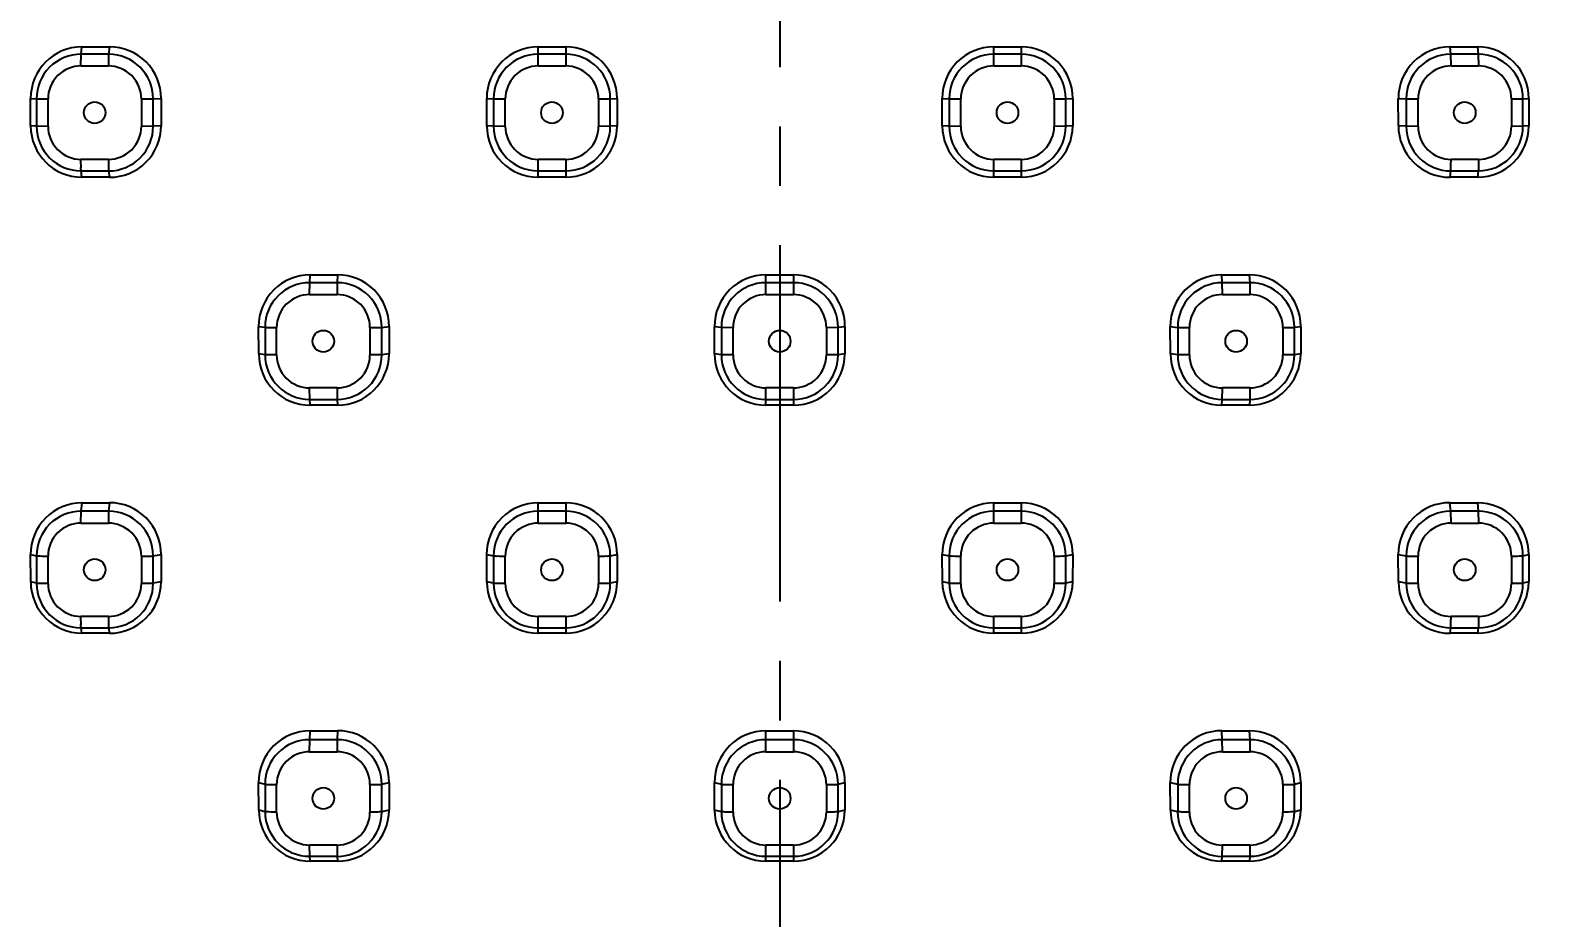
# Model space of a CAD drawing. Header units: inches. Extents: x -176 to 245, y -250 to 344.
# Drawn here: x -92.92 to -54.02, y -16.92 to 5.67 of the extents above; entities that cross this region are included whole.
import ezdxf

# ---------------------------------------------------------------- set-up
doc = ezdxf.new("R2010")
doc.units = ezdxf.units.IN
doc.header["$LTSCALE"] = 2.42
doc.header["$MEASUREMENT"] = 0
doc.header["$PDMODE"] = 3
doc.header["$PDSIZE"] = 0.3125
doc.linetypes.add('CENTER2', pattern=[1.125, 0.75, -0.125, 0.125, -0.125])
doc.layers.get('0').update_dxf_attribs({"linetype": 'CONTINUOUS'})
doc.layers.get('Defpoints').update_dxf_attribs({"linetype": 'CONTINUOUS'})
doc.layers.add('CENTER', color=1, linetype='CENTER2')
doc.layers.add('DIM', color=3, linetype='CONTINUOUS', lineweight=18)
doc.styles.get("Standard").update_dxf_attribs({"font": 'arial.ttf', "width": 0.8})
doc.dimstyles.new('ISO-25', dxfattribs={"dimtxt": 5, "dimasz": 2.5, "dimexe": 1.25, "dimexo": 0.625, "dimgap": 2, "dimtad": 1, "dimtih": 1, "dimtoh": 1, "dimdec": 1, "dimdsep": 46, "dimtxsty": 'Standard', "dimcen": 0, "dimclrd": 3, "dimclre": 3, "dimclrt": 4, "dimadec": 0, "dimazin": 0, "dimtfac": 1, "dimtdec": 1, "dimtmove": 0, "dimatfit": 3, "dimfxl": 1, "dimarcsym": 0})

# ---------------------------------------------------------------- blocks, each defined once
blk = doc.blocks.new('*D2')
at = {"layer": 'Defpoints', "color": 0, "transparency": 16777216}
for p in [(-33.347, 99.104), (-73.847, -177.433), (13.761, -177.433)]:
    blk.add_point(p, dxfattribs=at)
at = {"layer": 'DIM', "color": 3, "lineweight": -2, "transparency": 16777216}
for p, q in [((-32.722, 99.104), (15.011, 99.104)), ((13.761, 94.104), (13.761, -34.611)), ((13.761, -172.433), (13.761, -43.717)), ((-73.222, -177.433), (15.011, -177.433))]:
    blk.add_line(p, q, dxfattribs=at)
at = {"layer": 'DIM', "color": 3, "transparency": 16777216}
for points in [[(12.928, 94.104), (14.595, 94.104), (13.761, 99.104)], [(12.928, -172.433), (14.595, -172.433), (13.761, -177.433)]]:
    blk.add_solid(points, dxfattribs=at)
at = {"layer": 'DIM', "color": 4, "transparency": 16777216, "insert": (13.761, -39.164), "char_height": 5, "attachment_point": 5}
blk.add_mtext('276.5', dxfattribs=at)

msp = doc.modelspace()

# ---------------------------------------------------------------- linework, layer by layer
at = {"color": 7, "linetype": 'Continuous'}
for p, q in [((-91.64, 4.771), (-91.636, 5.071)), ((-91.636, 5.071), (-91.614, 5.257)), ((-90.936, 5.071), (-91.636, 5.071)), ((-91.614, 5.257), (-90.914, 5.259)), ((-90.936, 5.071), (-90.941, 4.771)), ((-90.914, 5.259), (-90.936, 5.071)), ((-79.997, 4.771), (-79.997, 5.258)), ((-79.997, 5.258), (-79.297, 5.258)), ((-79.297, 5.071), (-79.997, 5.071)), ((-79.297, 5.258), (-79.297, 4.771)), ((-68.397, 4.771), (-68.397, 5.258)), ((-68.397, 5.258), (-67.697, 5.258)), ((-67.697, 5.071), (-68.397, 5.071)), ((-67.697, 5.258), (-67.697, 4.771)), ((-56.757, 5.071), (-56.779, 5.259)), ((-56.779, 5.259), (-56.08, 5.257)), ((-56.058, 5.071), (-56.757, 5.071)), ((-56.753, 4.771), (-56.757, 5.071)), ((-56.08, 5.257), (-56.058, 5.071)), ((-56.058, 5.071), (-56.053, 4.771)), ((-91.64, 4.771), (-90.941, 4.771)), ((-79.997, 4.771), (-79.297, 4.771)), ((-68.397, 4.771), (-67.697, 4.771)), ((-56.753, 4.771), (-56.053, 4.771)), ((-92.921, 3.246), (-92.921, 3.945)), ((-92.921, 3.945), (-92.772, 3.935)), ((-92.772, 3.935), (-92.772, 3.235)), ((-92.772, 3.935), (-92.479, 3.932)), ((-92.479, 3.233), (-92.479, 3.932)), ((-90.102, 3.932), (-89.8, 3.934)), ((-90.102, 3.932), (-90.102, 3.232)), ((-89.8, 3.934), (-89.599, 3.945)), ((-89.8, 3.235), (-89.8, 3.934)), ((-89.599, 3.945), (-89.6, 3.246)), ((-81.307, 3.246), (-81.308, 3.945)), ((-81.308, 3.945), (-81.133, 3.934)), ((-81.133, 3.934), (-81.133, 3.235)), ((-81.133, 3.934), (-80.836, 3.932)), ((-80.836, 3.233), (-80.836, 3.932)), ((-78.458, 3.932), (-78.161, 3.934)), ((-78.458, 3.932), (-78.458, 3.233)), ((-78.161, 3.934), (-77.986, 3.945)), ((-78.161, 3.235), (-78.161, 3.934)), ((-77.986, 3.945), (-77.987, 3.246)), ((-69.707, 3.246), (-69.708, 3.945)), ((-69.708, 3.945), (-69.533, 3.934)), ((-69.533, 3.934), (-69.533, 3.235)), ((-69.533, 3.934), (-69.236, 3.932)), ((-69.236, 3.233), (-69.236, 3.932)), ((-66.858, 3.932), (-66.561, 3.934)), ((-66.858, 3.932), (-66.858, 3.233)), ((-66.561, 3.934), (-66.386, 3.945)), ((-66.561, 3.235), (-66.561, 3.934)), ((-66.386, 3.945), (-66.387, 3.246)), ((-58.094, 3.246), (-58.095, 3.945)), ((-58.095, 3.945), (-57.894, 3.934)), ((-57.894, 3.934), (-57.894, 3.235)), ((-57.894, 3.934), (-57.592, 3.932)), ((-57.592, 3.232), (-57.592, 3.932)), ((-55.214, 3.932), (-54.922, 3.935)), ((-55.214, 3.932), (-55.214, 3.233)), ((-54.922, 3.935), (-54.772, 3.945)), ((-54.922, 3.235), (-54.922, 3.935)), ((-54.772, 3.945), (-54.773, 3.246)), ((-92.772, 3.235), (-92.921, 3.246)), ((-92.479, 3.233), (-92.772, 3.235)), ((-89.8, 3.235), (-90.102, 3.232)), ((-89.6, 3.246), (-89.8, 3.235)), ((-81.133, 3.235), (-81.307, 3.246)), ((-80.836, 3.233), (-81.133, 3.235)), ((-78.161, 3.235), (-78.458, 3.233)), ((-77.987, 3.246), (-78.161, 3.235)), ((-69.533, 3.235), (-69.707, 3.246)), ((-69.236, 3.233), (-69.533, 3.235)), ((-66.561, 3.235), (-66.858, 3.233)), ((-66.387, 3.246), (-66.561, 3.235)), ((-57.894, 3.235), (-58.094, 3.246)), ((-57.592, 3.232), (-57.894, 3.235)), ((-54.922, 3.235), (-55.214, 3.233)), ((-54.773, 3.246), (-54.922, 3.235)), ((-90.941, 2.393), (-91.64, 2.393)), ((-79.997, 1.937), (-79.997, 2.393)), ((-79.297, 2.393), (-79.997, 2.393)), ((-79.297, 2.393), (-79.297, 1.937)), ((-68.397, 1.937), (-68.397, 2.393)), ((-67.697, 2.393), (-68.397, 2.393)), ((-67.697, 2.393), (-67.697, 1.937)), ((-56.053, 2.393), (-56.753, 2.393)), ((-91.614, 1.938), (-91.636, 2.099)), ((-91.636, 2.099), (-90.936, 2.099)), ((-90.936, 2.099), (-90.915, 1.936)), ((-79.997, 2.099), (-79.297, 2.099)), ((-68.397, 2.099), (-67.697, 2.099)), ((-56.779, 1.936), (-56.757, 2.099)), ((-56.757, 2.099), (-56.058, 2.099)), ((-56.058, 2.099), (-56.079, 1.938)), ((-90.915, 1.936), (-91.614, 1.938)), ((-79.297, 1.937), (-79.997, 1.937)), ((-67.697, 1.937), (-68.397, 1.937)), ((-56.079, 1.938), (-56.779, 1.936)), ((-85.818, -1.051), (-85.816, -0.749)), ((-85.816, -0.749), (-85.805, -0.549)), ((-85.117, -0.749), (-85.816, -0.749)), ((-85.805, -0.549), (-85.105, -0.548)), ((-85.117, -0.749), (-85.119, -1.051)), ((-85.105, -0.548), (-85.117, -0.749)), ((-74.197, -1.051), (-74.197, -0.548)), ((-74.197, -0.548), (-73.497, -0.548)), ((-73.497, -0.749), (-74.197, -0.749)), ((-73.497, -0.548), (-73.497, -1.051)), ((-62.577, -0.749), (-62.588, -0.548)), ((-62.588, -0.548), (-61.889, -0.549)), ((-61.877, -0.749), (-62.577, -0.749)), ((-62.575, -1.051), (-62.577, -0.749)), ((-61.889, -0.549), (-61.877, -0.749)), ((-61.877, -0.749), (-61.875, -1.051)), ((-85.818, -1.051), (-85.119, -1.051)), ((-74.197, -1.051), (-73.497, -1.051)), ((-62.575, -1.051), (-61.875, -1.051)), ((-87.113, -2.563), (-87.115, -1.864)), ((-87.115, -1.864), (-86.952, -1.885)), ((-86.952, -1.885), (-86.952, -2.585)), ((-86.658, -2.589), (-86.658, -1.89)), ((-84.28, -1.89), (-83.98, -1.886)), ((-84.28, -1.89), (-84.28, -2.589)), ((-83.98, -1.886), (-83.792, -1.864)), ((-83.98, -2.585), (-83.98, -1.886)), ((-83.792, -1.864), (-83.794, -2.563)), ((-75.507, -2.563), (-75.508, -1.864)), ((-75.508, -1.864), (-75.333, -1.885)), ((-75.333, -1.885), (-75.333, -2.585)), ((-75.333, -1.885), (-75.036, -1.89)), ((-75.036, -2.589), (-75.036, -1.89)), ((-72.658, -1.89), (-72.361, -1.885)), ((-72.658, -1.89), (-72.658, -2.589)), ((-72.361, -1.885), (-72.185, -1.864)), ((-72.361, -2.585), (-72.361, -1.885)), ((-72.185, -1.864), (-72.187, -2.563)), ((-63.9, -2.563), (-63.902, -1.864)), ((-63.902, -1.864), (-63.713, -1.886)), ((-63.713, -1.886), (-63.713, -2.585)), ((-63.713, -1.886), (-63.414, -1.89)), ((-63.414, -2.589), (-63.414, -1.89)), ((-61.036, -1.89), (-61.036, -2.589)), ((-60.741, -1.885), (-60.579, -1.864)), ((-60.741, -2.585), (-60.741, -1.885)), ((-60.579, -1.864), (-60.58, -2.563)), ((-86.952, -2.585), (-87.113, -2.563)), ((-83.98, -2.585), (-84.28, -2.589)), ((-83.794, -2.563), (-83.98, -2.585)), ((-75.333, -2.585), (-75.507, -2.563)), ((-75.036, -2.589), (-75.333, -2.585)), ((-72.361, -2.585), (-72.658, -2.589)), ((-72.187, -2.563), (-72.361, -2.585)), ((-63.713, -2.585), (-63.9, -2.563)), ((-63.414, -2.589), (-63.713, -2.585)), ((-60.58, -2.563), (-60.741, -2.585)), ((-85.119, -3.428), (-85.818, -3.428)), ((-85.816, -3.721), (-85.818, -3.428)), ((-85.119, -3.428), (-85.117, -3.721)), ((-74.197, -3.87), (-74.197, -3.428)), ((-73.497, -3.428), (-74.197, -3.428)), ((-73.497, -3.428), (-73.497, -3.87)), ((-62.577, -3.721), (-62.575, -3.428)), ((-61.875, -3.428), (-62.575, -3.428)), ((-61.875, -3.428), (-61.877, -3.721)), ((-85.806, -3.87), (-85.816, -3.721)), ((-85.816, -3.721), (-85.117, -3.721)), ((-85.106, -3.871), (-85.806, -3.87)), ((-85.117, -3.721), (-85.106, -3.871)), ((-74.197, -3.721), (-73.497, -3.721)), ((-73.497, -3.87), (-74.197, -3.87)), ((-62.588, -3.871), (-62.577, -3.721)), ((-61.888, -3.87), (-62.588, -3.871)), ((-62.577, -3.721), (-61.877, -3.721)), ((-61.877, -3.721), (-61.888, -3.87)), ((-91.64, -6.873), (-91.636, -6.569)), ((-91.636, -6.569), (-91.613, -6.356)), ((-90.936, -6.569), (-91.636, -6.569)), ((-91.613, -6.356), (-90.914, -6.354)), ((-90.936, -6.569), (-90.941, -6.873)), ((-90.914, -6.354), (-90.936, -6.569)), ((-79.997, -6.873), (-79.997, -6.355)), ((-79.997, -6.355), (-79.297, -6.355)), ((-79.297, -6.569), (-79.997, -6.569)), ((-79.297, -6.355), (-79.297, -6.873)), ((-68.397, -6.873), (-68.397, -6.355)), ((-68.397, -6.355), (-67.697, -6.355)), ((-67.697, -6.569), (-68.397, -6.569)), ((-67.697, -6.355), (-67.697, -6.873)), ((-56.757, -6.569), (-56.78, -6.354)), ((-56.78, -6.354), (-56.08, -6.356)), ((-56.058, -6.569), (-56.757, -6.569)), ((-56.753, -6.873), (-56.757, -6.569)), ((-56.08, -6.356), (-56.058, -6.569)), ((-56.058, -6.569), (-56.053, -6.873)), ((-91.64, -6.873), (-90.941, -6.873)), ((-79.997, -6.873), (-79.297, -6.873)), ((-68.397, -6.873), (-67.697, -6.873)), ((-56.753, -6.873), (-56.053, -6.873)), ((-92.92, -8.372), (-92.922, -7.672)), ((-92.922, -7.672), (-92.772, -7.704)), ((-92.772, -7.704), (-92.772, -8.404)), ((-92.479, -8.41), (-92.479, -7.711)), ((-90.102, -7.712), (-90.102, -8.412)), ((-89.8, -7.706), (-89.598, -7.672)), ((-89.8, -8.405), (-89.8, -7.706)), ((-89.598, -7.672), (-89.601, -8.372)), ((-81.306, -8.372), (-81.309, -7.672)), ((-81.309, -7.672), (-81.133, -7.705)), ((-81.133, -7.705), (-81.133, -8.404)), ((-80.836, -8.411), (-80.836, -7.712)), ((-78.458, -7.712), (-78.458, -8.411)), ((-78.161, -7.705), (-77.985, -7.672)), ((-78.161, -8.404), (-78.161, -7.705)), ((-77.985, -7.672), (-77.988, -8.372)), ((-69.706, -8.372), (-69.709, -7.672)), ((-69.709, -7.672), (-69.533, -7.705)), ((-69.533, -7.705), (-69.533, -8.404)), ((-69.236, -8.411), (-69.236, -7.712)), ((-66.858, -7.712), (-66.858, -8.411)), ((-66.561, -7.705), (-66.385, -7.672)), ((-66.561, -8.404), (-66.561, -7.705)), ((-66.385, -7.672), (-66.388, -8.372)), ((-58.093, -8.372), (-58.096, -7.672)), ((-58.096, -7.672), (-57.894, -7.706)), ((-57.894, -7.706), (-57.894, -8.405)), ((-57.592, -8.412), (-57.592, -7.712)), ((-55.214, -7.711), (-55.214, -8.41)), ((-54.922, -7.704), (-54.771, -7.672)), ((-54.922, -8.404), (-54.922, -7.704)), ((-54.771, -7.672), (-54.774, -8.372)), ((-92.772, -8.404), (-92.92, -8.372)), ((-89.601, -8.372), (-89.8, -8.405)), ((-81.133, -8.404), (-81.306, -8.372)), ((-77.988, -8.372), (-78.161, -8.404)), ((-69.533, -8.404), (-69.706, -8.372)), ((-66.388, -8.372), (-66.561, -8.404)), ((-57.894, -8.405), (-58.093, -8.372)), ((-54.774, -8.372), (-54.922, -8.404)), ((-90.941, -9.25), (-91.64, -9.25)), ((-79.997, -9.677), (-79.997, -9.25)), ((-79.297, -9.25), (-79.997, -9.25)), ((-79.297, -9.25), (-79.297, -9.677)), ((-68.397, -9.677), (-68.397, -9.25)), ((-67.697, -9.25), (-68.397, -9.25)), ((-67.697, -9.25), (-67.697, -9.677)), ((-56.053, -9.25), (-56.753, -9.25)), ((-91.615, -9.676), (-91.636, -9.54)), ((-91.636, -9.54), (-90.936, -9.54)), ((-90.915, -9.678), (-91.615, -9.676)), ((-90.936, -9.54), (-90.915, -9.678)), ((-79.997, -9.54), (-79.297, -9.54)), ((-79.297, -9.677), (-79.997, -9.677)), ((-68.397, -9.54), (-67.697, -9.54)), ((-67.697, -9.677), (-68.397, -9.677)), ((-56.778, -9.678), (-56.757, -9.54)), ((-56.079, -9.676), (-56.778, -9.678)), ((-56.757, -9.54), (-56.058, -9.54)), ((-56.058, -9.54), (-56.079, -9.676)), ((-85.818, -12.695), (-85.816, -12.389)), ((-85.816, -12.389), (-85.805, -12.161)), ((-85.117, -12.389), (-85.816, -12.389)), ((-85.805, -12.161), (-85.105, -12.161)), ((-85.117, -12.389), (-85.119, -12.695)), ((-85.105, -12.161), (-85.117, -12.389)), ((-74.197, -12.695), (-74.197, -12.161)), ((-74.197, -12.161), (-73.497, -12.161)), ((-73.497, -12.389), (-74.197, -12.389)), ((-73.497, -12.161), (-73.497, -12.695)), ((-62.577, -12.389), (-62.588, -12.161)), ((-62.588, -12.161), (-61.889, -12.161)), ((-61.877, -12.389), (-62.577, -12.389)), ((-62.575, -12.695), (-62.577, -12.389)), ((-61.889, -12.161), (-61.877, -12.389)), ((-61.877, -12.389), (-61.875, -12.695)), ((-85.818, -12.695), (-85.119, -12.695)), ((-74.197, -12.695), (-73.497, -12.695)), ((-62.575, -12.695), (-61.875, -12.695)), ((-87.112, -14.181), (-87.116, -13.481)), ((-87.116, -13.481), (-86.952, -13.524)), ((-86.952, -13.524), (-86.952, -14.223)), ((-86.658, -14.232), (-86.658, -13.533)), ((-84.28, -13.534), (-84.28, -14.233)), ((-83.98, -13.525), (-83.791, -13.481)), ((-83.98, -14.224), (-83.98, -13.525)), ((-83.791, -13.481), (-83.795, -14.181)), ((-75.506, -14.181), (-75.509, -13.481)), ((-75.509, -13.481), (-75.333, -13.524)), ((-75.333, -13.524), (-75.333, -14.224)), ((-75.036, -14.233), (-75.036, -13.533)), ((-72.658, -13.533), (-72.658, -14.233)), ((-72.361, -13.524), (-72.185, -13.481)), ((-72.361, -14.224), (-72.361, -13.524)), ((-72.185, -13.481), (-72.188, -14.181)), ((-63.899, -14.181), (-63.903, -13.481)), ((-63.903, -13.481), (-63.713, -13.525)), ((-63.713, -13.525), (-63.713, -14.224)), ((-63.414, -14.233), (-63.414, -13.534)), ((-61.036, -13.533), (-61.036, -14.232)), ((-60.741, -13.524), (-60.578, -13.481)), ((-60.741, -14.223), (-60.741, -13.524)), ((-60.578, -13.481), (-60.581, -14.181)), ((-86.952, -14.223), (-87.112, -14.181)), ((-83.795, -14.181), (-83.98, -14.224)), ((-75.333, -14.224), (-75.506, -14.181)), ((-72.188, -14.181), (-72.361, -14.224)), ((-63.713, -14.224), (-63.899, -14.181)), ((-60.581, -14.181), (-60.741, -14.223)), ((-85.119, -15.071), (-85.818, -15.071)), ((-85.816, -15.359), (-85.818, -15.071)), ((-85.119, -15.071), (-85.117, -15.359)), ((-74.197, -15.484), (-74.197, -15.071)), ((-73.497, -15.071), (-74.197, -15.071)), ((-73.497, -15.071), (-73.497, -15.484)), ((-62.577, -15.359), (-62.575, -15.071)), ((-61.875, -15.071), (-62.575, -15.071)), ((-61.875, -15.071), (-61.877, -15.359)), ((-85.806, -15.484), (-85.816, -15.359)), ((-85.816, -15.359), (-85.117, -15.359)), ((-85.106, -15.485), (-85.806, -15.484)), ((-85.117, -15.359), (-85.106, -15.485)), ((-74.197, -15.359), (-73.497, -15.359)), ((-73.497, -15.484), (-74.197, -15.484)), ((-62.587, -15.485), (-62.577, -15.359)), ((-61.888, -15.484), (-62.587, -15.485)), ((-62.577, -15.359), (-61.877, -15.359)), ((-61.877, -15.359), (-61.888, -15.484))]:
    msp.add_line(p, q, dxfattribs=at)
for centre in [(-91.29, 3.582), (-79.647, 3.582), (-68.047, 3.582), (-56.403, 3.582), (-85.469, -2.239), (-73.847, -2.239), (-62.225, -2.239), (-91.29, -8.061), (-79.647, -8.061), (-68.047, -8.061), (-56.403, -8.061), (-85.469, -13.883), (-73.847, -13.883), (-62.225, -13.883)]:
    msp.add_circle(centre, 0.275, dxfattribs=at)
for centre, radius, start, end in [((-91.636, 3.935), 1.136, 89.9963, 180.0019), ((-90.937, 3.934), 1.136, 0.0013, 89.983), ((-79.997, 3.934), 1.136, 90.002, 179.9957), ((-79.297, 3.934), 1.136, 0.0043, 89.998), ((-68.397, 3.934), 1.136, 90.002, 179.9957), ((-67.697, 3.934), 1.136, 0.0043, 89.998), ((-56.757, 3.934), 1.136, 90.017, 179.9987), ((-56.058, 3.935), 1.136, 359.9981, 90.0037), ((-91.635, 3.235), 1.136, 180.0013, 269.983), ((-90.936, 3.235), 1.136, 269.9963, 0.0019), ((-79.997, 3.235), 1.136, 180.0043, 269.998), ((-79.297, 3.235), 1.136, 270.002, 359.9957), ((-68.397, 3.235), 1.136, 180.0043, 269.998), ((-67.697, 3.235), 1.136, 270.002, 359.9957), ((-56.758, 3.235), 1.136, 179.9981, 270.0037), ((-56.058, 3.235), 1.136, 270.017, 359.9987), ((-85.816, -1.885), 1.136, 89.9893, 179.9949), ((-85.117, -1.886), 1.136, 0.0083, 89.99), ((-74.197, -1.885), 1.136, 89.9985, 179.9922), ((-73.497, -1.885), 1.136, 0.0078, 90.0015), ((-62.577, -1.886), 1.136, 90.01, 179.9917), ((-61.877, -1.885), 1.136, 0.0051, 90.0107), ((-85.816, -2.584), 1.136, 180.0083, 269.99), ((-85.116, -2.585), 1.136, 269.9893, 359.9949), ((-74.197, -2.585), 1.136, 180.0078, 270.0015), ((-73.497, -2.585), 1.136, 269.9985, 359.9922), ((-62.577, -2.585), 1.136, 180.0051, 270.0107), ((-61.878, -2.584), 1.136, 270.01, 359.9917), ((-91.636, -7.704), 1.135, 89.9663, 179.9958), ((-90.937, -7.706), 1.137, 0.0138, 89.9716), ((-79.997, -7.705), 1.136, 89.9927, 179.9863), ((-79.297, -7.705), 1.136, 0.0137, 90.0073), ((-68.397, -7.705), 1.136, 89.9927, 179.9863), ((-67.697, -7.705), 1.136, 0.0137, 90.0073), ((-56.757, -7.706), 1.137, 90.0284, 179.9862), ((-56.057, -7.704), 1.135, 0.0042, 90.0337), ((-91.635, -8.403), 1.137, 180.0138, 269.9717), ((-90.935, -8.405), 1.135, 269.9663, 359.9958), ((-79.997, -8.404), 1.136, 180.0137, 270.0073), ((-79.297, -8.404), 1.136, 269.9927, 359.9863), ((-68.397, -8.404), 1.136, 180.0137, 270.0073), ((-67.697, -8.404), 1.136, 269.9927, 359.9863), ((-56.758, -8.405), 1.135, 180.0042, 270.0337), ((-56.058, -8.403), 1.137, 270.0284, 359.9862), ((-85.817, -13.524), 1.136, 89.965, 179.9825), ((-85.117, -13.525), 1.136, 0.0239, 89.9936), ((-74.197, -13.525), 1.136, 89.9845, 179.9781), ((-73.497, -13.525), 1.136, 0.0219, 90.0155), ((-62.577, -13.525), 1.136, 90.0064, 179.9761), ((-61.877, -13.524), 1.136, 0.0175, 90.035), ((-85.816, -14.223), 1.136, 180.0239, 269.9936), ((-85.116, -14.224), 1.136, 269.965, 359.9825), ((-74.197, -14.223), 1.136, 180.0219, 270.0155), ((-73.497, -14.223), 1.136, 269.9845, 359.9781), ((-62.578, -14.224), 1.136, 180.0175, 270.035), ((-61.878, -14.223), 1.136, 270.0064, 359.9761)]:
    msp.add_arc(centre, radius, start, end, dxfattribs=at)
for centre, major_axis, ratio, start_param, end_param in [((-91.611, 3.947), (1.172, 0.586), 0.999806, 1.109573, 2.67914), ((-90.911, 3.947), (1.174, 0.587), 0.999806, -0.464906, 1.109573), ((-79.997, 3.947), (0, 1.311), 0.999961, 0, 1.572023), ((-79.297, 3.947), (0, 1.311), 0.999961, -1.572023, 0), ((-68.397, 3.947), (0, 1.311), 0.999961, 0, 1.572023), ((-67.697, 3.947), (0, 1.311), 0.999961, -1.572023, 0), ((-56.782, 3.947), (1.174, -0.587), 0.999806, 2.03202, 3.606499), ((-56.083, 3.947), (1.172, -0.586), 0.999806, 0.462453, 2.03202), ((-91.611, 3.247), (1.172, 0.586), 0.999806, 2.67914, 4.246259), ((-90.911, 3.247), (1.173, 0.586), 0.999806, -2.036926, -0.464906), ((-79.997, 3.247), (0, 1.31), 0.999961, -4.711162, -3.141593), ((-79.297, 3.247), (0, 1.31), 0.999961, -3.141593, -1.572023), ((-68.397, 3.247), (0, 1.31), 0.999961, -4.711162, -3.141593), ((-67.697, 3.247), (0, 1.31), 0.999961, -3.141593, -1.572023), ((-56.782, 3.247), (1.173, -0.586), 0.999806, -2.676686, -1.104667), ((-56.083, 3.247), (1.172, -0.586), 0.999806, -1.104667, 0.462453), ((-85.804, -1.86), (0.587, 1.173), 0.999806, 0.46483, 2.03685), ((-85.104, -1.86), (0.587, 1.174), 0.999806, -1.109649, 0.46483), ((-74.197, -1.86), (0, 1.312), 0.999845, 0, 1.573249), ((-73.497, -1.86), (0, 1.312), 0.999845, -1.573249, 0), ((-62.59, -1.86), (-0.587, 1.174), 0.999806, -0.46483, 1.109649), ((-61.89, -1.86), (-0.587, 1.173), 0.999806, -2.03685, -0.46483), ((-85.804, -2.56), (0.586, 1.171), 0.999806, -4.246335, -2.679216), ((-85.104, -2.56), (0.586, 1.172), 0.999806, -2.679216, -1.109649), ((-74.197, -2.56), (0, 1.31), 0.999845, -4.709936, -3.141593), ((-73.497, -2.56), (0, 1.31), 0.999845, -3.141593, -1.573249), ((-62.589, -2.56), (-0.586, 1.172), 0.999806, 1.109649, 2.679216), ((-61.89, -2.56), (-0.586, 1.171), 0.999806, -3.60397, -2.03685), ((-91.611, -7.667), (0.728, 1.091), 0.999495, 0.590331, 2.162346), ((-90.911, -7.667), (0.729, 1.093), 0.999495, -0.986608, 0.590331), ((-79.997, -7.667), (0, 1.313), 0.999651, 0, 1.574477), ((-79.297, -7.667), (0, 1.313), 0.999651, -1.574477, 0), ((-68.397, -7.667), (0, 1.313), 0.999651, 0, 1.574477), ((-67.697, -7.667), (0, 1.313), 0.999651, -1.574477, 0), ((-56.783, -7.667), (-0.729, 1.093), 0.999495, -0.590331, 0.986608), ((-56.083, -7.667), (-0.728, 1.091), 0.999495, -2.162346, -0.590331), ((-91.611, -8.367), (0.726, 1.089), 0.999495, -4.120839, -2.556168), ((-90.911, -8.367), (0.727, 1.091), 0.999495, -2.556168, -0.986608), ((-79.997, -8.367), (0, 1.31), 0.999651, -4.708709, -3.141593), ((-79.297, -8.367), (0, 1.31), 0.999651, -3.141593, -1.574477), ((-68.397, -8.367), (0, 1.31), 0.999651, -4.708709, -3.141593), ((-67.697, -8.367), (0, 1.31), 0.999651, -3.141593, -1.574477), ((-56.782, -8.367), (-0.727, 1.091), 0.999495, 0.986608, 2.556168), ((-56.083, -8.367), (-0.726, 1.089), 0.999495, -3.727018, -2.162346), ((-85.804, -13.474), (0.318, 1.274), 0.99934, 0.24611, 1.820581), ((-85.104, -13.474), (0.319, 1.275), 0.99934, -1.330827, 0.24611), ((-74.197, -13.474), (0, 1.313), 0.999379, 0, 1.575704), ((-73.497, -13.474), (0, 1.313), 0.999379, -1.575704, 0), ((-62.59, -13.474), (-0.319, 1.275), 0.99934, -0.24611, 1.330827), ((-61.89, -13.474), (-0.318, 1.274), 0.99934, -1.820581, -0.24611), ((-85.804, -14.174), (0.318, 1.27), 0.99934, -4.462604, -2.897936), ((-85.104, -14.174), (0.318, 1.271), 0.99934, -2.897936, -1.330827), ((-74.197, -14.174), (0, 1.31), 0.999379, -4.707481, -3.141593), ((-73.497, -14.174), (0, 1.31), 0.999379, -3.141593, -1.575704), ((-62.589, -14.174), (-0.318, 1.271), 0.99934, 1.330827, 2.897936), ((-61.89, -14.174), (-0.318, 1.27), 0.99934, -3.385249, -1.820581)]:
    msp.add_ellipse(centre, major_axis=major_axis, ratio=ratio, start_param=start_param, end_param=end_param, dxfattribs=at)
for points, knots in [([(-91.64, 4.771), (-91.854, 4.771), (-92.3, 4.592), (-92.479, 4.146), (-92.479, 3.932)], [0, 0, 0, 0, 0.49998, 1, 1, 1, 1]), ([(-90.102, 3.932), (-90.102, 4.146), (-90.281, 4.592), (-90.727, 4.771), (-90.941, 4.771)], [0, 0, 0, 0, 0.50002, 1, 1, 1, 1]), ([(-79.997, 4.771), (-80.211, 4.771), (-80.657, 4.592), (-80.836, 4.146), (-80.836, 3.932)], [0, 0, 0, 0, 0.500007, 1, 1, 1, 1]), ([(-78.458, 3.932), (-78.458, 4.146), (-78.637, 4.592), (-79.083, 4.771), (-79.297, 4.771)], [0, 0, 0, 0, 0.499993, 1, 1, 1, 1]), ([(-68.397, 4.771), (-68.611, 4.771), (-69.057, 4.592), (-69.236, 4.146), (-69.236, 3.932)], [0, 0, 0, 0, 0.500007, 1, 1, 1, 1]), ([(-66.858, 3.932), (-66.858, 4.146), (-67.037, 4.592), (-67.483, 4.771), (-67.697, 4.771)], [0, 0, 0, 0, 0.499993, 1, 1, 1, 1]), ([(-56.753, 4.771), (-56.967, 4.771), (-57.413, 4.592), (-57.592, 4.146), (-57.592, 3.932)], [0, 0, 0, 0, 0.49998, 1, 1, 1, 1]), ([(-55.214, 3.932), (-55.214, 4.146), (-55.393, 4.592), (-55.839, 4.771), (-56.053, 4.771)], [0, 0, 0, 0, 0.50002, 1, 1, 1, 1]), ([(-92.479, 3.233), (-92.479, 3.019), (-92.3, 2.573), (-91.854, 2.394), (-91.64, 2.393)], [0, 0, 0, 0, 0.50002, 1, 1, 1, 1]), ([(-90.941, 2.393), (-90.727, 2.393), (-90.281, 2.572), (-90.102, 3.018), (-90.102, 3.232)], [0, 0, 0, 0, 0.49998, 1, 1, 1, 1]), ([(-80.836, 3.233), (-80.836, 3.019), (-80.657, 2.573), (-80.211, 2.393), (-79.997, 2.393)], [0, 0, 0, 0, 0.499993, 1, 1, 1, 1]), ([(-79.297, 2.393), (-79.083, 2.393), (-78.637, 2.573), (-78.458, 3.019), (-78.458, 3.233)], [0, 0, 0, 0, 0.500007, 1, 1, 1, 1]), ([(-69.236, 3.233), (-69.236, 3.019), (-69.057, 2.573), (-68.611, 2.393), (-68.397, 2.393)], [0, 0, 0, 0, 0.499993, 1, 1, 1, 1]), ([(-67.697, 2.393), (-67.483, 2.393), (-67.037, 2.573), (-66.858, 3.019), (-66.858, 3.233)], [0, 0, 0, 0, 0.500007, 1, 1, 1, 1]), ([(-57.592, 3.232), (-57.592, 3.018), (-57.413, 2.572), (-56.967, 2.393), (-56.753, 2.393)], [0, 0, 0, 0, 0.50002, 1, 1, 1, 1]), ([(-56.053, 2.393), (-55.839, 2.394), (-55.393, 2.573), (-55.214, 3.019), (-55.214, 3.233)], [0, 0, 0, 0, 0.49998, 1, 1, 1, 1]), ([(-91.636, 2.099), (-91.64, 2.131), (-91.637, 2.23), (-91.64, 2.328), (-91.64, 2.393)], [0, 0, 0, 0, 0.334516, 1, 1, 1, 1]), ([(-90.941, 2.393), (-90.941, 2.328), (-90.938, 2.23), (-90.94, 2.131), (-90.936, 2.099)], [0, 0, 0, 0, 0.665343, 1, 1, 1, 1]), ([(-56.757, 2.099), (-56.753, 2.131), (-56.756, 2.23), (-56.753, 2.328), (-56.753, 2.393)], [0, 0, 0, 0, 0.334657, 1, 1, 1, 1]), ([(-56.053, 2.393), (-56.053, 2.328), (-56.056, 2.23), (-56.054, 2.131), (-56.058, 2.099)], [0, 0, 0, 0, 0.665484, 1, 1, 1, 1]), ([(-85.818, -1.051), (-86.032, -1.051), (-86.478, -1.23), (-86.658, -1.676), (-86.658, -1.89)], [0, 0, 0, 0, 0.50002, 1, 1, 1, 1]), ([(-84.28, -1.89), (-84.28, -1.676), (-84.459, -1.23), (-84.905, -1.051), (-85.119, -1.051)], [0, 0, 0, 0, 0.49998, 1, 1, 1, 1]), ([(-74.197, -1.051), (-74.411, -1.051), (-74.857, -1.23), (-75.036, -1.676), (-75.036, -1.89)], [0, 0, 0, 0, 0.500027, 1, 1, 1, 1]), ([(-72.658, -1.89), (-72.658, -1.676), (-72.837, -1.23), (-73.283, -1.051), (-73.497, -1.051)], [0, 0, 0, 0, 0.499973, 1, 1, 1, 1]), ([(-62.575, -1.051), (-62.789, -1.051), (-63.235, -1.23), (-63.414, -1.676), (-63.414, -1.89)], [0, 0, 0, 0, 0.50002, 1, 1, 1, 1]), ([(-61.036, -1.89), (-61.036, -1.676), (-61.215, -1.23), (-61.661, -1.051), (-61.875, -1.051)], [0, 0, 0, 0, 0.49998, 1, 1, 1, 1]), ([(-86.952, -1.885), (-86.92, -1.889), (-86.821, -1.887), (-86.723, -1.89), (-86.658, -1.89)], [0, 0, 0, 0, 0.334657, 1, 1, 1, 1]), ([(-61.036, -1.89), (-60.971, -1.89), (-60.873, -1.887), (-60.774, -1.889), (-60.741, -1.885)], [0, 0, 0, 0, 0.665343, 1, 1, 1, 1]), ([(-86.658, -2.589), (-86.723, -2.589), (-86.821, -2.586), (-86.92, -2.589), (-86.952, -2.585)], [0, 0, 0, 0, 0.665483, 1, 1, 1, 1]), ([(-86.658, -2.589), (-86.658, -2.803), (-86.478, -3.249), (-86.033, -3.428), (-85.818, -3.428)], [0, 0, 0, 0, 0.49998, 1, 1, 1, 1]), ([(-85.119, -3.428), (-84.905, -3.428), (-84.459, -3.249), (-84.28, -2.804), (-84.28, -2.589)], [0, 0, 0, 0, 0.50002, 1, 1, 1, 1]), ([(-75.036, -2.589), (-75.036, -2.803), (-74.857, -3.249), (-74.411, -3.428), (-74.197, -3.428)], [0, 0, 0, 0, 0.499973, 1, 1, 1, 1]), ([(-73.497, -3.428), (-73.283, -3.428), (-72.837, -3.249), (-72.658, -2.803), (-72.658, -2.589)], [0, 0, 0, 0, 0.500027, 1, 1, 1, 1]), ([(-63.414, -2.589), (-63.414, -2.804), (-63.235, -3.249), (-62.789, -3.428), (-62.575, -3.428)], [0, 0, 0, 0, 0.49998, 1, 1, 1, 1]), ([(-61.875, -3.428), (-61.661, -3.428), (-61.215, -3.249), (-61.036, -2.803), (-61.036, -2.589)], [0, 0, 0, 0, 0.50002, 1, 1, 1, 1]), ([(-60.741, -2.585), (-60.774, -2.589), (-60.873, -2.586), (-60.971, -2.589), (-61.036, -2.589)], [0, 0, 0, 0, 0.334517, 1, 1, 1, 1]), ([(-91.64, -6.873), (-91.854, -6.872), (-92.3, -7.051), (-92.479, -7.497), (-92.479, -7.711)], [0, 0, 0, 0, 0.500034, 1, 1, 1, 1]), ([(-90.102, -7.712), (-90.102, -7.498), (-90.281, -7.052), (-90.727, -6.873), (-90.941, -6.873)], [0, 0, 0, 0, 0.499966, 1, 1, 1, 1]), ([(-79.997, -6.873), (-80.211, -6.873), (-80.657, -7.052), (-80.836, -7.498), (-80.836, -7.712)], [0, 0, 0, 0, 0.500061, 1, 1, 1, 1]), ([(-78.458, -7.712), (-78.458, -7.498), (-78.637, -7.052), (-79.083, -6.873), (-79.297, -6.873)], [0, 0, 0, 0, 0.49994, 1, 1, 1, 1]), ([(-68.397, -6.873), (-68.611, -6.873), (-69.057, -7.052), (-69.236, -7.498), (-69.236, -7.712)], [0, 0, 0, 0, 0.500061, 1, 1, 1, 1]), ([(-66.858, -7.712), (-66.858, -7.498), (-67.037, -7.052), (-67.483, -6.873), (-67.697, -6.873)], [0, 0, 0, 0, 0.49994, 1, 1, 1, 1]), ([(-56.753, -6.873), (-56.967, -6.873), (-57.413, -7.052), (-57.592, -7.498), (-57.592, -7.712)], [0, 0, 0, 0, 0.500034, 1, 1, 1, 1]), ([(-55.214, -7.711), (-55.214, -7.497), (-55.393, -7.051), (-55.839, -6.872), (-56.053, -6.873)], [0, 0, 0, 0, 0.499966, 1, 1, 1, 1]), ([(-92.772, -7.704), (-92.761, -7.706), (-92.729, -7.707), (-92.632, -7.711), (-92.544, -7.711), (-92.479, -7.711)], [0, 0, 0, 0, 0.108633, 0.33194, 1, 1, 1, 1]), ([(-90.102, -7.712), (-90.036, -7.712), (-89.935, -7.709), (-89.834, -7.711), (-89.8, -7.706)], [0, 0, 0, 0, 0.656693, 1, 1, 1, 1]), ([(-81.133, -7.705), (-81.1, -7.711), (-81, -7.708), (-80.901, -7.712), (-80.836, -7.712)], [0, 0, 0, 0, 0.337679, 1, 1, 1, 1]), ([(-78.458, -7.712), (-78.392, -7.712), (-78.294, -7.708), (-78.194, -7.711), (-78.161, -7.705)], [0, 0, 0, 0, 0.662321, 1, 1, 1, 1]), ([(-69.533, -7.705), (-69.5, -7.711), (-69.4, -7.708), (-69.301, -7.712), (-69.236, -7.712)], [0, 0, 0, 0, 0.337679, 1, 1, 1, 1]), ([(-66.858, -7.712), (-66.792, -7.712), (-66.694, -7.708), (-66.594, -7.711), (-66.561, -7.705)], [0, 0, 0, 0, 0.662321, 1, 1, 1, 1]), ([(-57.894, -7.706), (-57.859, -7.711), (-57.758, -7.709), (-57.658, -7.712), (-57.592, -7.712)], [0, 0, 0, 0, 0.343307, 1, 1, 1, 1]), ([(-55.214, -7.711), (-55.149, -7.711), (-55.062, -7.711), (-54.965, -7.707), (-54.932, -7.706), (-54.922, -7.704)], [0, 0, 0, 0, 0.66806, 0.891367, 1, 1, 1, 1]), ([(-92.479, -8.41), (-92.544, -8.41), (-92.632, -8.411), (-92.729, -8.406), (-92.761, -8.406), (-92.772, -8.404)], [0, 0, 0, 0, 0.6682, 0.891485, 1, 1, 1, 1]), ([(-92.479, -8.41), (-92.479, -8.625), (-92.3, -9.07), (-91.854, -9.25), (-91.64, -9.25)], [0, 0, 0, 0, 0.499966, 1, 1, 1, 1]), ([(-90.941, -9.25), (-90.727, -9.25), (-90.281, -9.071), (-90.102, -8.626), (-90.102, -8.412)], [0, 0, 0, 0, 0.500034, 1, 1, 1, 1]), ([(-89.8, -8.405), (-89.834, -8.411), (-89.935, -8.408), (-90.036, -8.412), (-90.102, -8.412)], [0, 0, 0, 0, 0.343307, 1, 1, 1, 1]), ([(-80.836, -8.411), (-80.901, -8.411), (-81, -8.407), (-81.1, -8.41), (-81.133, -8.404)], [0, 0, 0, 0, 0.662462, 1, 1, 1, 1]), ([(-80.836, -8.411), (-80.836, -8.625), (-80.657, -9.071), (-80.211, -9.25), (-79.997, -9.25)], [0, 0, 0, 0, 0.49994, 1, 1, 1, 1]), ([(-79.297, -9.25), (-79.083, -9.25), (-78.637, -9.071), (-78.458, -8.625), (-78.458, -8.411)], [0, 0, 0, 0, 0.500061, 1, 1, 1, 1]), ([(-78.161, -8.404), (-78.194, -8.41), (-78.294, -8.407), (-78.392, -8.411), (-78.458, -8.411)], [0, 0, 0, 0, 0.337679, 1, 1, 1, 1]), ([(-69.236, -8.411), (-69.301, -8.411), (-69.4, -8.407), (-69.5, -8.41), (-69.533, -8.404)], [0, 0, 0, 0, 0.662462, 1, 1, 1, 1]), ([(-69.236, -8.411), (-69.236, -8.625), (-69.057, -9.071), (-68.611, -9.25), (-68.397, -9.25)], [0, 0, 0, 0, 0.49994, 1, 1, 1, 1]), ([(-67.697, -9.25), (-67.483, -9.25), (-67.037, -9.071), (-66.858, -8.625), (-66.858, -8.411)], [0, 0, 0, 0, 0.500061, 1, 1, 1, 1]), ([(-66.561, -8.404), (-66.594, -8.41), (-66.694, -8.407), (-66.792, -8.411), (-66.858, -8.411)], [0, 0, 0, 0, 0.337679, 1, 1, 1, 1]), ([(-57.592, -8.412), (-57.658, -8.412), (-57.758, -8.408), (-57.859, -8.411), (-57.894, -8.405)], [0, 0, 0, 0, 0.656693, 1, 1, 1, 1]), ([(-57.592, -8.412), (-57.592, -8.626), (-57.413, -9.071), (-56.967, -9.25), (-56.753, -9.25)], [0, 0, 0, 0, 0.499966, 1, 1, 1, 1]), ([(-56.053, -9.25), (-55.839, -9.25), (-55.393, -9.07), (-55.214, -8.625), (-55.214, -8.41)], [0, 0, 0, 0, 0.500034, 1, 1, 1, 1]), ([(-54.922, -8.404), (-54.932, -8.406), (-54.965, -8.406), (-55.062, -8.411), (-55.149, -8.41), (-55.214, -8.41)], [0, 0, 0, 0, 0.108515, 0.3318, 1, 1, 1, 1]), ([(-91.636, -9.54), (-91.64, -9.509), (-91.637, -9.411), (-91.64, -9.315), (-91.64, -9.25)], [0, 0, 0, 0, 0.328614, 1, 1, 1, 1]), ([(-90.941, -9.25), (-90.941, -9.315), (-90.937, -9.412), (-90.941, -9.509), (-90.936, -9.54)], [0, 0, 0, 0, 0.671246, 1, 1, 1, 1]), ([(-56.757, -9.54), (-56.753, -9.509), (-56.756, -9.412), (-56.753, -9.315), (-56.753, -9.25)], [0, 0, 0, 0, 0.328754, 1, 1, 1, 1]), ([(-56.053, -9.25), (-56.053, -9.315), (-56.057, -9.411), (-56.053, -9.509), (-56.058, -9.54)], [0, 0, 0, 0, 0.671386, 1, 1, 1, 1]), ([(-85.818, -12.695), (-86.032, -12.695), (-86.478, -12.873), (-86.658, -13.319), (-86.658, -13.533)], [0, 0, 0, 0, 0.500101, 1, 1, 1, 1]), ([(-84.28, -13.534), (-84.28, -13.32), (-84.459, -12.874), (-84.905, -12.695), (-85.119, -12.695)], [0, 0, 0, 0, 0.499899, 1, 1, 1, 1]), ([(-74.197, -12.695), (-74.411, -12.695), (-74.857, -12.874), (-75.036, -13.32), (-75.036, -13.533)], [0, 0, 0, 0, 0.500108, 1, 1, 1, 1]), ([(-72.658, -13.533), (-72.658, -13.32), (-72.837, -12.874), (-73.283, -12.695), (-73.497, -12.695)], [0, 0, 0, 0, 0.499892, 1, 1, 1, 1]), ([(-62.575, -12.695), (-62.789, -12.695), (-63.235, -12.874), (-63.414, -13.32), (-63.414, -13.534)], [0, 0, 0, 0, 0.500101, 1, 1, 1, 1]), ([(-61.036, -13.533), (-61.036, -13.319), (-61.215, -12.873), (-61.661, -12.695), (-61.875, -12.695)], [0, 0, 0, 0, 0.499899, 1, 1, 1, 1]), ([(-86.952, -13.524), (-86.942, -13.527), (-86.909, -13.528), (-86.811, -13.533), (-86.723, -13.533), (-86.658, -13.533)], [0, 0, 0, 0, 0.111028, 0.335103, 1, 1, 1, 1]), ([(-84.28, -13.534), (-84.214, -13.534), (-84.125, -13.534), (-84.026, -13.529), (-83.992, -13.528), (-83.98, -13.525)], [0, 0, 0, 0, 0.659211, 0.884775, 1, 1, 1, 1]), ([(-75.333, -13.524), (-75.322, -13.527), (-75.288, -13.528), (-75.19, -13.533), (-75.101, -13.533), (-75.036, -13.533)], [0, 0, 0, 0, 0.113142, 0.337967, 1, 1, 1, 1]), ([(-72.658, -13.533), (-72.592, -13.533), (-72.504, -13.533), (-72.405, -13.528), (-72.372, -13.527), (-72.361, -13.524)], [0, 0, 0, 0, 0.662033, 0.886858, 1, 1, 1, 1]), ([(-63.713, -13.525), (-63.702, -13.528), (-63.668, -13.529), (-63.568, -13.534), (-63.48, -13.534), (-63.414, -13.534)], [0, 0, 0, 0, 0.115225, 0.340789, 1, 1, 1, 1]), ([(-61.036, -13.533), (-60.971, -13.533), (-60.883, -13.533), (-60.785, -13.528), (-60.752, -13.527), (-60.741, -13.524)], [0, 0, 0, 0, 0.664897, 0.888972, 1, 1, 1, 1]), ([(-86.658, -14.232), (-86.723, -14.232), (-86.811, -14.232), (-86.909, -14.227), (-86.942, -14.226), (-86.952, -14.223)], [0, 0, 0, 0, 0.665037, 0.889089, 1, 1, 1, 1]), ([(-86.658, -14.232), (-86.658, -14.446), (-86.478, -14.892), (-86.033, -15.071), (-85.818, -15.071)], [0, 0, 0, 0, 0.499899, 1, 1, 1, 1]), ([(-85.119, -15.071), (-84.905, -15.072), (-84.459, -14.893), (-84.28, -14.447), (-84.28, -14.233)], [0, 0, 0, 0, 0.500101, 1, 1, 1, 1]), ([(-83.98, -14.224), (-83.992, -14.227), (-84.026, -14.228), (-84.125, -14.233), (-84.214, -14.233), (-84.28, -14.233)], [0, 0, 0, 0, 0.115225, 0.340789, 1, 1, 1, 1]), ([(-75.036, -14.233), (-75.101, -14.233), (-75.19, -14.233), (-75.288, -14.228), (-75.322, -14.226), (-75.333, -14.224)], [0, 0, 0, 0, 0.662174, 0.886976, 1, 1, 1, 1]), ([(-75.036, -14.233), (-75.036, -14.447), (-74.857, -14.893), (-74.411, -15.071), (-74.197, -15.071)], [0, 0, 0, 0, 0.499892, 1, 1, 1, 1]), ([(-73.497, -15.071), (-73.283, -15.071), (-72.837, -14.893), (-72.658, -14.447), (-72.658, -14.233)], [0, 0, 0, 0, 0.500108, 1, 1, 1, 1]), ([(-72.361, -14.224), (-72.372, -14.226), (-72.405, -14.228), (-72.504, -14.233), (-72.592, -14.233), (-72.658, -14.233)], [0, 0, 0, 0, 0.113142, 0.337967, 1, 1, 1, 1]), ([(-63.414, -14.233), (-63.48, -14.233), (-63.568, -14.233), (-63.668, -14.228), (-63.702, -14.227), (-63.713, -14.224)], [0, 0, 0, 0, 0.659211, 0.884775, 1, 1, 1, 1]), ([(-63.414, -14.233), (-63.414, -14.447), (-63.235, -14.893), (-62.789, -15.072), (-62.575, -15.071)], [0, 0, 0, 0, 0.499899, 1, 1, 1, 1]), ([(-61.875, -15.071), (-61.661, -15.071), (-61.215, -14.892), (-61.036, -14.446), (-61.036, -14.232)], [0, 0, 0, 0, 0.500101, 1, 1, 1, 1]), ([(-60.741, -14.223), (-60.752, -14.226), (-60.785, -14.227), (-60.883, -14.232), (-60.971, -14.232), (-61.036, -14.232)], [0, 0, 0, 0, 0.110911, 0.334963, 1, 1, 1, 1])]:
    msp.add_open_spline(points, degree=3, knots=knots, dxfattribs=at)
at = {"layer": 'CENTER', "ltscale": 5}
msp.add_line((-73.847, 109.104), (-73.847, -186.531), dxfattribs=at)

# ---------------------------------------------------------------- dimensions: what is measured, and where the dimension line sits
at = {"layer": 'DIM'}
dim = msp.add_linear_dim(base=(13.761, -177.433), p1=(-33.347, 99.104), p2=(-73.847, -177.433), angle=90, dimstyle='ISO-25', override={"dimasz": 5, "dimtad": 0}, dxfattribs=at)
dim.commit()
dim.dimension.update_dxf_attribs({"geometry": '*D2', "text_midpoint": (13.761, -39.164)})

doc.saveas('drawing.dxf')
